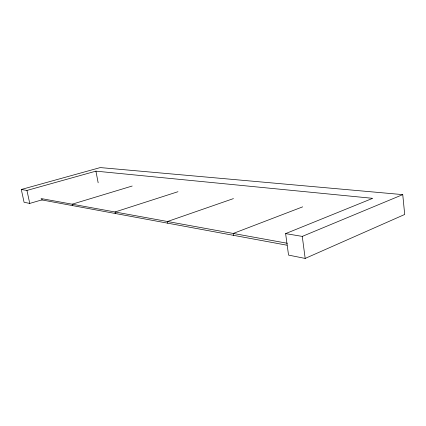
<?xml version="1.0" encoding="UTF-8"?>
<svg xmlns="http://www.w3.org/2000/svg" width="426" height="426" viewBox="0 0 426 426"><rect width="100%" height="100%" fill="white"/><g stroke="black" fill="none" stroke-linecap="round" stroke-linejoin="round"><path stroke-width="0.64" d="M21.3 189.49L26.95 190.433L95.919 171.145L372.681 198.33L285.612 233.618L288.551 255.105L305.17 258.422L404.7 214.47L402.746 194.623L100.254 167.578L21.3 189.49L24.08 202.281L29.751 203.415L42.446 199.714M285.612 233.618L302.268 236.398L402.746 194.623M302.684 206.844L233.251 233.453L233.539 235.338M233.443 198.601L167.503 221.515L167.791 223.192M177.977 191.711L115.025 211.983L115.313 213.495M132.182 186.024L72.175 204.198L72.457 205.582M41.066 198.548L287.39 243.283M41.333 199.831L287.017 245.216M26.95 190.433L29.751 203.415M95.919 171.145L98.166 182.797M302.268 236.398L305.17 258.422"/></g></svg>
